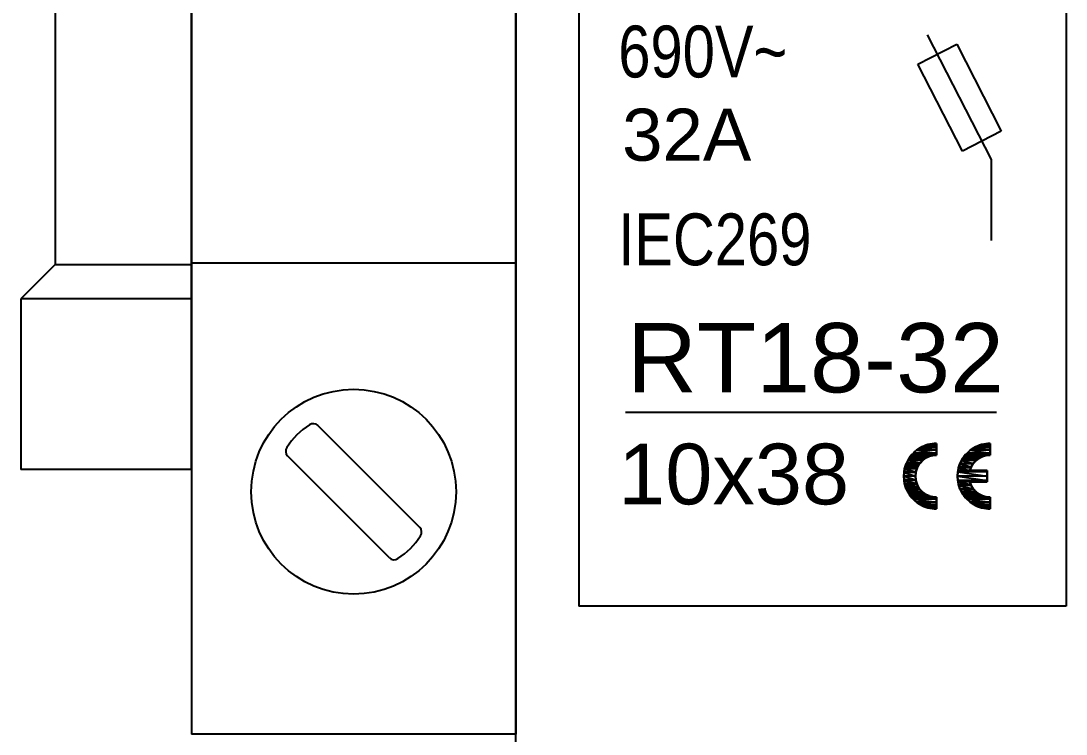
# Model space of a CAD drawing. Header units: millimetres. Extents: x 173893 to 258446, y -176540 to -123824.
# Drawn here: x 197118.09 to 197148.72, y -139303.43 to -139282.55 of the extents above; entities that cross this region are included whole.
import ezdxf

# ---------------------------------------------------------------- set-up
doc = ezdxf.new("R2010")
doc.units = ezdxf.units.MM
doc.header["$LTSCALE"] = 3
doc.layers.add('1', color=3, linetype='Continuous')
doc.layers.add('DUT', color=7, linetype='Continuous')
doc.styles.add('Arial', font='arial.ttf')

msp = doc.modelspace()

# ---------------------------------------------------------------- linework, layer by layer
for p, q in [((197132.593, -139320.141), (197132.593, -139240.659)), ((197134.441, -139268.301), (197134.441, -139299.688)), ((197148.718, -139268.301), (197148.718, -139299.688)), ((197144.649, -139282.951), (197146.526, -139286.604)), ((197144.372, -139283.813), (197145.512, -139283.228)), ((197145.512, -139283.228), (197146.82, -139285.775)), ((197145.68, -139286.36), (197144.372, -139283.813)), ((197146.82, -139285.775), (197145.68, -139286.36)), ((197146.526, -139286.604), (197146.526, -139288.978)), ((197135.811, -139294.01), (197146.675, -139294.01)), ((197144.337, -139295.121), (197144.289, -139295.16)), ((197144.388, -139295.085), (197144.337, -139295.121)), ((197144.44, -139295.052), (197144.388, -139295.085)), ((197144.495, -139295.023), (197144.44, -139295.052)), ((197144.551, -139294.997), (197144.495, -139295.023)), ((197144.609, -139294.975), (197144.551, -139294.997)), ((197144.669, -139294.957), (197144.609, -139294.975)), ((197144.73, -139294.943), (197144.669, -139294.957)), ((197144.792, -139294.933), (197144.73, -139294.943)), ((197144.855, -139294.926), (197144.792, -139294.933)), ((197144.919, -139294.924), (197144.855, -139294.926)), ((197144.919, -139294.924), (197144.919, -139294.924)), ((197145.911, -139295.121), (197145.863, -139295.16)), ((197145.961, -139295.085), (197145.911, -139295.121)), ((197146.014, -139295.052), (197145.961, -139295.085)), ((197146.068, -139295.023), (197146.014, -139295.052)), ((197146.125, -139294.997), (197146.068, -139295.023)), ((197146.183, -139294.975), (197146.125, -139294.997)), ((197146.243, -139294.957), (197146.183, -139294.975)), ((197146.303, -139294.943), (197146.243, -139294.957)), ((197146.366, -139294.933), (197146.303, -139294.943)), ((197146.429, -139294.926), (197146.366, -139294.933)), ((197146.492, -139294.924), (197146.429, -139294.926)), ((197146.492, -139294.924), (197146.492, -139294.924)), ((197144.06, -139295.459), (197144.034, -139295.517)), ((197144.09, -139295.403), (197144.06, -139295.459)), ((197144.124, -139295.348), (197144.09, -139295.403)), ((197144.09, -139295.403), (197144.09, -139295.403)), ((197144.161, -139295.297), (197144.124, -139295.348)), ((197144.201, -139295.248), (197144.161, -139295.297)), ((197144.244, -139295.203), (197144.201, -139295.248)), ((197144.289, -139295.16), (197144.244, -139295.203)), ((197144.484, -139295.444), (197144.456, -139295.473)), ((197144.513, -139295.417), (197144.484, -139295.444)), ((197144.544, -139295.391), (197144.513, -139295.417)), ((197144.577, -139295.368), (197144.544, -139295.391)), ((197144.611, -139295.347), (197144.577, -139295.368)), ((197144.646, -139295.328), (197144.611, -139295.347)), ((197144.682, -139295.312), (197144.646, -139295.328)), ((197144.72, -139295.297), (197144.682, -139295.312)), ((197144.758, -139295.286), (197144.72, -139295.297)), ((197144.797, -139295.276), (197144.758, -139295.286)), ((197144.837, -139295.27), (197144.797, -139295.276)), ((197144.878, -139295.266), (197144.837, -139295.27)), ((197144.919, -139295.264), (197144.878, -139295.266)), ((197144.919, -139295.264), (197144.919, -139295.264)), ((197145.634, -139295.459), (197145.607, -139295.517)), ((197145.664, -139295.403), (197145.634, -139295.459)), ((197145.697, -139295.348), (197145.664, -139295.403)), ((197145.664, -139295.403), (197145.664, -139295.403)), ((197145.734, -139295.297), (197145.697, -139295.348)), ((197145.774, -139295.248), (197145.734, -139295.297)), ((197145.817, -139295.203), (197145.774, -139295.248)), ((197145.863, -139295.16), (197145.817, -139295.203)), ((197146.048, -139295.453), (197146.015, -139295.49)), ((197146.083, -139295.419), (197146.048, -139295.453)), ((197146.121, -139295.389), (197146.083, -139295.419)), ((197146.161, -139295.361), (197146.121, -139295.389)), ((197146.204, -139295.336), (197146.161, -139295.361)), ((197146.248, -139295.315), (197146.204, -139295.336)), ((197146.294, -139295.297), (197146.248, -139295.315)), ((197146.342, -139295.283), (197146.294, -139295.297)), ((197146.391, -139295.273), (197146.342, -139295.283)), ((197146.441, -139295.266), (197146.391, -139295.273)), ((197146.492, -139295.264), (197146.441, -139295.266)), ((197146.492, -139295.264), (197146.492, -139295.264)), ((197143.97, -139295.757), (197143.964, -139295.819)), ((197143.98, -139295.696), (197143.97, -139295.757)), ((197143.994, -139295.635), (197143.98, -139295.696)), ((197144.012, -139295.575), (197143.994, -139295.635)), ((197144.034, -139295.517), (197144.012, -139295.575)), ((197144.314, -139295.762), (197144.307, -139295.801)), ((197144.323, -139295.723), (197144.314, -139295.762)), ((197144.334, -139295.684), (197144.323, -139295.723)), ((197144.349, -139295.646), (197144.334, -139295.684)), ((197144.365, -139295.609), (197144.349, -139295.646)), ((197144.385, -139295.573), (197144.365, -139295.609)), ((197144.407, -139295.538), (197144.385, -139295.573)), ((197144.385, -139295.573), (197144.385, -139295.573)), ((197144.43, -139295.505), (197144.407, -139295.538)), ((197144.456, -139295.473), (197144.43, -139295.505)), ((197145.543, -139295.757), (197145.537, -139295.819)), ((197145.553, -139295.696), (197145.543, -139295.757)), ((197145.567, -139295.635), (197145.553, -139295.696)), ((197145.585, -139295.575), (197145.567, -139295.635)), ((197145.607, -139295.517), (197145.585, -139295.575)), ((197145.916, -139295.662), (197145.9, -139295.711)), ((197145.9, -139295.711), (197146.407, -139295.711)), ((197145.936, -139295.616), (197145.916, -139295.662)), ((197145.959, -139295.571), (197145.936, -139295.616)), ((197145.986, -139295.53), (197145.959, -139295.571)), ((197146.015, -139295.49), (197145.986, -139295.53)), ((197146.407, -139295.711), (197146.407, -139296.051)), ((197143.964, -139295.819), (197143.962, -139295.881)), ((197143.962, -139295.881), (197143.964, -139295.943)), ((197143.964, -139295.943), (197143.97, -139296.005)), ((197143.97, -139296.005), (197143.98, -139296.066)), ((197143.98, -139296.066), (197143.994, -139296.127)), ((197144.304, -139295.841), (197144.302, -139295.881)), ((197144.302, -139295.881), (197144.304, -139295.921)), ((197144.307, -139295.801), (197144.304, -139295.841)), ((197144.304, -139295.921), (197144.307, -139295.961)), ((197144.307, -139295.961), (197144.314, -139296)), ((197144.314, -139296), (197144.323, -139296.039)), ((197144.323, -139296.039), (197144.334, -139296.078)), ((197145.537, -139295.819), (197145.536, -139295.881)), ((197145.536, -139295.881), (197145.537, -139295.943)), ((197145.537, -139295.943), (197145.543, -139296.005)), ((197145.543, -139296.005), (197145.553, -139296.066)), ((197145.553, -139296.066), (197145.567, -139296.127)), ((197145.9, -139296.051), (197146.407, -139296.051)), ((197145.9, -139296.051), (197145.9, -139296.051)), ((197145.9, -139296.051), (197145.916, -139296.1)), ((197143.994, -139296.127), (197144.012, -139296.186)), ((197144.012, -139296.186), (197144.034, -139296.245)), ((197144.034, -139296.245), (197144.06, -139296.303)), ((197144.06, -139296.303), (197144.09, -139296.36)), ((197144.09, -139296.36), (197144.09, -139296.36)), ((197144.09, -139296.36), (197144.124, -139296.414)), ((197144.334, -139296.078), (197144.349, -139296.116)), ((197144.349, -139296.116), (197144.365, -139296.153)), ((197144.365, -139296.153), (197144.385, -139296.189)), ((197144.385, -139296.189), (197144.385, -139296.189)), ((197144.385, -139296.189), (197144.407, -139296.224)), ((197144.407, -139296.224), (197144.43, -139296.257)), ((197144.43, -139296.257), (197144.456, -139296.288)), ((197144.456, -139296.288), (197144.484, -139296.318)), ((197144.484, -139296.318), (197144.513, -139296.345)), ((197144.513, -139296.345), (197144.544, -139296.371)), ((197144.544, -139296.371), (197144.577, -139296.394)), ((197145.567, -139296.127), (197145.585, -139296.186)), ((197145.585, -139296.186), (197145.607, -139296.245)), ((197145.607, -139296.245), (197145.634, -139296.303)), ((197145.634, -139296.303), (197145.664, -139296.36)), ((197145.664, -139296.36), (197145.664, -139296.36)), ((197145.664, -139296.36), (197145.697, -139296.414)), ((197145.916, -139296.1), (197145.936, -139296.146)), ((197145.936, -139296.146), (197145.959, -139296.19)), ((197145.959, -139296.19), (197145.986, -139296.232)), ((197145.986, -139296.232), (197146.015, -139296.272)), ((197146.015, -139296.272), (197146.048, -139296.309)), ((197146.048, -139296.309), (197146.083, -139296.342)), ((197146.083, -139296.342), (197146.121, -139296.374)), ((197146.121, -139296.374), (197146.161, -139296.401)), ((197144.124, -139296.414), (197144.161, -139296.465)), ((197144.161, -139296.465), (197144.201, -139296.514)), ((197144.201, -139296.514), (197144.244, -139296.559)), ((197144.244, -139296.559), (197144.289, -139296.601)), ((197144.289, -139296.601), (197144.337, -139296.641)), ((197144.337, -139296.641), (197144.388, -139296.677)), ((197144.388, -139296.677), (197144.44, -139296.71)), ((197144.577, -139296.394), (197144.611, -139296.415)), ((197144.611, -139296.415), (197144.646, -139296.434)), ((197144.646, -139296.434), (197144.682, -139296.45)), ((197144.682, -139296.45), (197144.72, -139296.464)), ((197144.72, -139296.464), (197144.758, -139296.476)), ((197144.758, -139296.476), (197144.797, -139296.485)), ((197144.797, -139296.485), (197144.837, -139296.492)), ((197144.837, -139296.492), (197144.878, -139296.496)), ((197144.878, -139296.496), (197144.919, -139296.498)), ((197145.697, -139296.414), (197145.734, -139296.465)), ((197145.734, -139296.465), (197145.774, -139296.514)), ((197145.774, -139296.514), (197145.817, -139296.559)), ((197145.817, -139296.559), (197145.863, -139296.601)), ((197145.863, -139296.601), (197145.911, -139296.641)), ((197145.911, -139296.641), (197145.961, -139296.677)), ((197145.961, -139296.677), (197146.014, -139296.71)), ((197146.161, -139296.401), (197146.204, -139296.426)), ((197146.204, -139296.426), (197146.248, -139296.447)), ((197146.248, -139296.447), (197146.294, -139296.465)), ((197146.294, -139296.465), (197146.342, -139296.479)), ((197146.342, -139296.479), (197146.391, -139296.489)), ((197146.391, -139296.489), (197146.441, -139296.496)), ((197146.441, -139296.496), (197146.492, -139296.498)), ((197144.44, -139296.71), (197144.495, -139296.739)), ((197144.495, -139296.739), (197144.551, -139296.765)), ((197144.551, -139296.765), (197144.609, -139296.786)), ((197144.609, -139296.786), (197144.669, -139296.805)), ((197144.669, -139296.805), (197144.73, -139296.819)), ((197144.73, -139296.819), (197144.792, -139296.829)), ((197144.792, -139296.829), (197144.855, -139296.836)), ((197144.855, -139296.836), (197144.919, -139296.838)), ((197146.014, -139296.71), (197146.068, -139296.739)), ((197146.068, -139296.739), (197146.125, -139296.765)), ((197146.125, -139296.765), (197146.183, -139296.786)), ((197146.183, -139296.786), (197146.243, -139296.805)), ((197146.243, -139296.805), (197146.303, -139296.819)), ((197146.303, -139296.819), (197146.366, -139296.829)), ((197146.366, -139296.829), (197146.429, -139296.836)), ((197146.429, -139296.836), (197146.492, -139296.838)), ((197148.718, -139299.688), (197134.441, -139299.688))]:
    msp.add_line(p, q)
at = {"color": 251}
for p, q in [((197144.242, -139295.205), (197144.337, -139295.122)), ((197144.337, -139295.122), (197144.242, -139295.205)), ((197144.337, -139295.122), (197144.441, -139295.052)), ((197144.441, -139295.052), (197144.337, -139295.122)), ((197144.919, -139295.122), (197144.337, -139295.122)), ((197144.337, -139295.122), (197144.919, -139295.205)), ((197144.337, -139295.122), (197144.919, -139295.205)), ((197144.919, -139295.122), (197144.337, -139295.122)), ((197144.441, -139295.052), (197144.553, -139294.997)), ((197144.553, -139294.997), (197144.441, -139295.052)), ((197144.919, -139295.052), (197144.441, -139295.052)), ((197144.441, -139295.052), (197144.919, -139295.122)), ((197144.441, -139295.052), (197144.919, -139295.122)), ((197144.919, -139295.052), (197144.441, -139295.052)), ((197144.553, -139294.997), (197144.671, -139294.957)), ((197144.671, -139294.957), (197144.553, -139294.997)), ((197144.919, -139294.997), (197144.553, -139294.997)), ((197144.553, -139294.997), (197144.919, -139295.052)), ((197144.553, -139294.997), (197144.919, -139295.052)), ((197144.919, -139294.997), (197144.553, -139294.997)), ((197144.671, -139294.957), (197144.794, -139294.932)), ((197144.794, -139294.932), (197144.671, -139294.957)), ((197144.919, -139294.957), (197144.671, -139294.957)), ((197144.671, -139294.957), (197144.919, -139294.997)), ((197144.671, -139294.957), (197144.919, -139294.997)), ((197144.919, -139294.957), (197144.671, -139294.957)), ((197144.794, -139294.932), (197144.919, -139294.924)), ((197144.919, -139294.924), (197144.794, -139294.932)), ((197144.919, -139294.932), (197144.794, -139294.932)), ((197144.794, -139294.932), (197144.919, -139294.957)), ((197144.794, -139294.932), (197144.919, -139294.957)), ((197144.919, -139294.932), (197144.794, -139294.932)), ((197144.919, -139294.924), (197144.919, -139294.932)), ((197144.919, -139294.932), (197144.919, -139294.924)), ((197144.919, -139294.957), (197144.919, -139294.932)), ((197144.919, -139294.932), (197144.919, -139294.957)), ((197144.919, -139294.997), (197144.919, -139294.957)), ((197144.919, -139294.957), (197144.919, -139294.997)), ((197144.919, -139295.052), (197144.919, -139294.997)), ((197144.919, -139294.997), (197144.919, -139295.052)), ((197144.919, -139295.122), (197144.919, -139295.052)), ((197144.919, -139295.052), (197144.919, -139295.122)), ((197144.919, -139295.205), (197144.919, -139295.122)), ((197144.919, -139295.122), (197144.919, -139295.205)), ((197145.816, -139295.205), (197145.91, -139295.122)), ((197145.91, -139295.122), (197145.816, -139295.205)), ((197145.91, -139295.122), (197146.014, -139295.052)), ((197146.014, -139295.052), (197145.91, -139295.122)), ((197146.492, -139295.122), (197145.91, -139295.122)), ((197145.91, -139295.122), (197146.492, -139295.205)), ((197145.91, -139295.122), (197146.492, -139295.205)), ((197146.492, -139295.122), (197145.91, -139295.122)), ((197146.014, -139295.052), (197146.126, -139294.997)), ((197146.126, -139294.997), (197146.014, -139295.052)), ((197146.492, -139295.052), (197146.014, -139295.052)), ((197146.014, -139295.052), (197146.492, -139295.122)), ((197146.014, -139295.052), (197146.492, -139295.122)), ((197146.492, -139295.052), (197146.014, -139295.052)), ((197146.126, -139294.997), (197146.245, -139294.957)), ((197146.245, -139294.957), (197146.126, -139294.997)), ((197146.492, -139294.997), (197146.126, -139294.997)), ((197146.126, -139294.997), (197146.492, -139295.052)), ((197146.126, -139294.997), (197146.492, -139295.052)), ((197146.492, -139294.997), (197146.126, -139294.997)), ((197146.245, -139294.957), (197146.368, -139294.932)), ((197146.368, -139294.932), (197146.245, -139294.957)), ((197146.492, -139294.957), (197146.245, -139294.957)), ((197146.245, -139294.957), (197146.492, -139294.997)), ((197146.245, -139294.957), (197146.492, -139294.997)), ((197146.492, -139294.957), (197146.245, -139294.957)), ((197146.368, -139294.932), (197146.492, -139294.924)), ((197146.492, -139294.924), (197146.368, -139294.932)), ((197146.492, -139294.932), (197146.368, -139294.932)), ((197146.368, -139294.932), (197146.492, -139294.957)), ((197146.368, -139294.932), (197146.492, -139294.957)), ((197146.492, -139294.932), (197146.368, -139294.932)), ((197146.492, -139294.924), (197146.492, -139294.932)), ((197146.492, -139294.932), (197146.492, -139294.924)), ((197146.492, -139294.957), (197146.492, -139294.932)), ((197146.492, -139294.932), (197146.492, -139294.957)), ((197146.492, -139294.997), (197146.492, -139294.957)), ((197146.492, -139294.957), (197146.492, -139294.997)), ((197146.492, -139295.052), (197146.492, -139294.997)), ((197146.492, -139294.997), (197146.492, -139295.052)), ((197146.492, -139295.122), (197146.492, -139295.052)), ((197146.492, -139295.052), (197146.492, -139295.122)), ((197146.492, -139295.205), (197146.492, -139295.122)), ((197146.492, -139295.122), (197146.492, -139295.205)), ((197144.05, -139295.485), (197144.087, -139295.409)), ((197144.087, -139295.409), (197144.05, -139295.485)), ((197144.087, -139295.409), (197144.09, -139295.403)), ((197144.09, -139295.403), (197144.087, -139295.409)), ((197144.523, -139295.409), (197144.087, -139295.409)), ((197144.087, -139295.409), (197144.447, -139295.485)), ((197144.087, -139295.409), (197144.447, -139295.485)), ((197144.523, -139295.409), (197144.087, -139295.409)), ((197144.09, -139295.403), (197144.128, -139295.347)), ((197144.128, -139295.347), (197144.09, -139295.403)), ((197144.531, -139295.403), (197144.09, -139295.403)), ((197144.09, -139295.403), (197144.523, -139295.409)), ((197144.09, -139295.403), (197144.523, -139295.409)), ((197144.531, -139295.403), (197144.09, -139295.403)), ((197144.128, -139295.347), (197144.158, -139295.302)), ((197144.158, -139295.302), (197144.128, -139295.347)), ((197144.611, -139295.347), (197144.128, -139295.347)), ((197144.128, -139295.347), (197144.531, -139295.403)), ((197144.128, -139295.347), (197144.531, -139295.403)), ((197144.611, -139295.347), (197144.128, -139295.347)), ((197144.158, -139295.302), (197144.16, -139295.299)), ((197144.16, -139295.299), (197144.158, -139295.302)), ((197144.708, -139295.302), (197144.158, -139295.302)), ((197144.158, -139295.302), (197144.611, -139295.347)), ((197144.158, -139295.302), (197144.611, -139295.347)), ((197144.708, -139295.302), (197144.158, -139295.302)), ((197144.16, -139295.299), (197144.182, -139295.274)), ((197144.182, -139295.274), (197144.16, -139295.299)), ((197144.719, -139295.299), (197144.16, -139295.299)), ((197144.16, -139295.299), (197144.708, -139295.302)), ((197144.16, -139295.299), (197144.708, -139295.302)), ((197144.719, -139295.299), (197144.16, -139295.299)), ((197144.182, -139295.274), (197144.19, -139295.264)), ((197144.19, -139295.264), (197144.182, -139295.274)), ((197144.812, -139295.274), (197144.182, -139295.274)), ((197144.182, -139295.274), (197144.719, -139295.299)), ((197144.182, -139295.274), (197144.719, -139295.299)), ((197144.812, -139295.274), (197144.182, -139295.274)), ((197144.19, -139295.264), (197144.242, -139295.205)), ((197144.242, -139295.205), (197144.19, -139295.264)), ((197144.919, -139295.264), (197144.19, -139295.264)), ((197144.19, -139295.264), (197144.812, -139295.274)), ((197144.19, -139295.264), (197144.812, -139295.274)), ((197144.919, -139295.264), (197144.19, -139295.264)), ((197144.919, -139295.205), (197144.242, -139295.205)), ((197144.242, -139295.205), (197144.919, -139295.264)), ((197144.242, -139295.205), (197144.919, -139295.264)), ((197144.919, -139295.205), (197144.242, -139295.205)), ((197144.447, -139295.485), (197144.523, -139295.409)), ((197144.523, -139295.409), (197144.447, -139295.485)), ((197144.523, -139295.409), (197144.531, -139295.403)), ((197144.531, -139295.403), (197144.523, -139295.409)), ((197144.531, -139295.403), (197144.611, -139295.347)), ((197144.611, -139295.347), (197144.531, -139295.403)), ((197144.611, -139295.347), (197144.708, -139295.302)), ((197144.708, -139295.302), (197144.611, -139295.347)), ((197144.708, -139295.302), (197144.719, -139295.299)), ((197144.719, -139295.299), (197144.708, -139295.302)), ((197144.719, -139295.299), (197144.812, -139295.274)), ((197144.812, -139295.274), (197144.719, -139295.299)), ((197144.812, -139295.274), (197144.919, -139295.264)), ((197144.919, -139295.264), (197144.812, -139295.274)), ((197144.919, -139295.264), (197144.919, -139295.205)), ((197144.919, -139295.205), (197144.919, -139295.264)), ((197145.612, -139295.509), (197145.653, -139295.425)), ((197145.653, -139295.425), (197145.612, -139295.509)), ((197145.653, -139295.425), (197145.664, -139295.403)), ((197145.664, -139295.403), (197145.653, -139295.425)), ((197146.078, -139295.425), (197145.653, -139295.425)), ((197145.653, -139295.425), (197146.001, -139295.509)), ((197145.653, -139295.425), (197146.001, -139295.509)), ((197146.078, -139295.425), (197145.653, -139295.425)), ((197145.664, -139295.403), (197145.695, -139295.357)), ((197145.695, -139295.357), (197145.664, -139295.403)), ((197146.107, -139295.403), (197145.664, -139295.403)), ((197145.664, -139295.403), (197146.078, -139295.425)), ((197145.664, -139295.403), (197146.078, -139295.425)), ((197146.107, -139295.403), (197145.664, -139295.403)), ((197145.695, -139295.357), (197145.728, -139295.306)), ((197145.728, -139295.306), (197145.695, -139295.357)), ((197146.168, -139295.357), (197145.695, -139295.357)), ((197145.695, -139295.357), (197146.107, -139295.403)), ((197145.695, -139295.357), (197146.107, -139295.403)), ((197146.168, -139295.357), (197145.695, -139295.357)), ((197145.728, -139295.306), (197145.733, -139295.299)), ((197145.733, -139295.299), (197145.728, -139295.306)), ((197146.27, -139295.306), (197145.728, -139295.306)), ((197145.728, -139295.306), (197146.168, -139295.357)), ((197145.728, -139295.306), (197146.168, -139295.357)), ((197146.27, -139295.306), (197145.728, -139295.306)), ((197145.733, -139295.299), (197145.754, -139295.275)), ((197145.754, -139295.275), (197145.733, -139295.299)), ((197146.296, -139295.299), (197145.733, -139295.299)), ((197145.733, -139295.299), (197146.27, -139295.306)), ((197145.733, -139295.299), (197146.27, -139295.306)), ((197146.296, -139295.299), (197145.733, -139295.299)), ((197145.754, -139295.275), (197145.763, -139295.264)), ((197145.763, -139295.264), (197145.754, -139295.275)), ((197146.379, -139295.275), (197145.754, -139295.275)), ((197145.754, -139295.275), (197146.296, -139295.299)), ((197145.754, -139295.275), (197146.296, -139295.299)), ((197146.379, -139295.275), (197145.754, -139295.275)), ((197145.763, -139295.264), (197145.816, -139295.205)), ((197145.816, -139295.205), (197145.763, -139295.264)), ((197146.492, -139295.264), (197145.763, -139295.264)), ((197145.763, -139295.264), (197146.379, -139295.275)), ((197145.763, -139295.264), (197146.379, -139295.275)), ((197146.492, -139295.264), (197145.763, -139295.264)), ((197146.492, -139295.205), (197145.816, -139295.205)), ((197145.816, -139295.205), (197146.492, -139295.264)), ((197145.816, -139295.205), (197146.492, -139295.264)), ((197146.492, -139295.205), (197145.816, -139295.205)), ((197146.001, -139295.509), (197146.078, -139295.425)), ((197146.078, -139295.425), (197146.001, -139295.509)), ((197146.078, -139295.425), (197146.107, -139295.403)), ((197146.107, -139295.403), (197146.078, -139295.425)), ((197146.107, -139295.403), (197146.168, -139295.357)), ((197146.168, -139295.357), (197146.107, -139295.403)), ((197146.168, -139295.357), (197146.27, -139295.306)), ((197146.27, -139295.306), (197146.168, -139295.357)), ((197146.27, -139295.306), (197146.296, -139295.299)), ((197146.296, -139295.299), (197146.27, -139295.306)), ((197146.296, -139295.299), (197146.379, -139295.275)), ((197146.379, -139295.275), (197146.296, -139295.299)), ((197146.379, -139295.275), (197146.492, -139295.264)), ((197146.492, -139295.264), (197146.379, -139295.275)), ((197146.492, -139295.264), (197146.492, -139295.205)), ((197146.492, -139295.205), (197146.492, -139295.264)), ((197143.969, -139295.774), (197143.97, -139295.756)), ((197143.97, -139295.756), (197143.969, -139295.774)), ((197143.97, -139295.756), (197143.987, -139295.67)), ((197143.987, -139295.67), (197143.97, -139295.756)), ((197144.316, -139295.756), (197143.97, -139295.756)), ((197143.97, -139295.756), (197144.312, -139295.774)), ((197143.97, -139295.756), (197144.312, -139295.774)), ((197144.316, -139295.756), (197143.97, -139295.756)), ((197143.987, -139295.67), (197143.995, -139295.633)), ((197143.995, -139295.633), (197143.987, -139295.67)), ((197144.34, -139295.67), (197143.987, -139295.67)), ((197143.987, -139295.67), (197144.316, -139295.756)), ((197143.987, -139295.67), (197144.316, -139295.756)), ((197144.34, -139295.67), (197143.987, -139295.67)), ((197143.995, -139295.633), (197144.015, -139295.573)), ((197144.015, -139295.573), (197143.995, -139295.633)), ((197144.357, -139295.633), (197143.995, -139295.633)), ((197143.995, -139295.633), (197144.34, -139295.67)), ((197143.995, -139295.633), (197144.34, -139295.67)), ((197144.357, -139295.633), (197143.995, -139295.633)), ((197144.015, -139295.573), (197144.035, -139295.515)), ((197144.035, -139295.515), (197144.015, -139295.573)), ((197144.385, -139295.573), (197144.015, -139295.573)), ((197144.015, -139295.573), (197144.357, -139295.633)), ((197144.015, -139295.573), (197144.357, -139295.633)), ((197144.385, -139295.573), (197144.015, -139295.573)), ((197144.035, -139295.515), (197144.05, -139295.485)), ((197144.05, -139295.485), (197144.035, -139295.515)), ((197144.425, -139295.515), (197144.035, -139295.515)), ((197144.035, -139295.515), (197144.385, -139295.573)), ((197144.035, -139295.515), (197144.385, -139295.573)), ((197144.425, -139295.515), (197144.035, -139295.515)), ((197144.447, -139295.485), (197144.05, -139295.485)), ((197144.05, -139295.485), (197144.425, -139295.515)), ((197144.05, -139295.485), (197144.425, -139295.515)), ((197144.447, -139295.485), (197144.05, -139295.485)), ((197144.312, -139295.774), (197144.316, -139295.756)), ((197144.316, -139295.756), (197144.312, -139295.774)), ((197144.316, -139295.756), (197144.34, -139295.67)), ((197144.34, -139295.67), (197144.316, -139295.756)), ((197144.34, -139295.67), (197144.357, -139295.633)), ((197144.357, -139295.633), (197144.34, -139295.67)), ((197144.357, -139295.633), (197144.385, -139295.573)), ((197144.385, -139295.573), (197144.357, -139295.633)), ((197144.385, -139295.573), (197144.425, -139295.515)), ((197144.425, -139295.515), (197144.385, -139295.573)), ((197144.425, -139295.515), (197144.447, -139295.485)), ((197144.447, -139295.485), (197144.425, -139295.515)), ((197145.536, -139295.881), (197145.544, -139295.756)), ((197145.544, -139295.756), (197145.536, -139295.881)), ((197145.544, -139295.756), (197145.553, -139295.711)), ((197145.553, -139295.711), (197145.544, -139295.756)), ((197146.407, -139295.756), (197145.544, -139295.756)), ((197145.544, -139295.756), (197146.407, -139295.881)), ((197145.544, -139295.756), (197146.407, -139295.881)), ((197146.407, -139295.756), (197145.544, -139295.756)), ((197145.553, -139295.711), (197145.568, -139295.633)), ((197145.568, -139295.633), (197145.553, -139295.711)), ((197145.9, -139295.711), (197145.553, -139295.711)), ((197145.553, -139295.711), (197146.407, -139295.756)), ((197145.553, -139295.711), (197146.407, -139295.756)), ((197146.407, -139295.711), (197145.553, -139295.711)), ((197145.568, -139295.633), (197145.578, -139295.605)), ((197145.578, -139295.605), (197145.568, -139295.633)), ((197145.93, -139295.633), (197145.568, -139295.633)), ((197145.568, -139295.633), (197145.9, -139295.711)), ((197145.568, -139295.633), (197145.9, -139295.711)), ((197145.93, -139295.633), (197145.568, -139295.633)), ((197145.578, -139295.605), (197145.608, -139295.515)), ((197145.608, -139295.515), (197145.578, -139295.605)), ((197145.941, -139295.605), (197145.578, -139295.605)), ((197145.578, -139295.605), (197145.93, -139295.633)), ((197145.578, -139295.605), (197145.93, -139295.633)), ((197145.941, -139295.605), (197145.578, -139295.605)), ((197145.608, -139295.515), (197145.612, -139295.509)), ((197145.612, -139295.509), (197145.608, -139295.515)), ((197145.997, -139295.515), (197145.608, -139295.515)), ((197145.608, -139295.515), (197145.941, -139295.605)), ((197145.608, -139295.515), (197145.941, -139295.605)), ((197145.997, -139295.515), (197145.608, -139295.515)), ((197146.001, -139295.509), (197145.612, -139295.509)), ((197145.612, -139295.509), (197145.997, -139295.515)), ((197145.612, -139295.509), (197145.997, -139295.515)), ((197146.001, -139295.509), (197145.612, -139295.509)), ((197145.9, -139295.711), (197145.93, -139295.633)), ((197145.93, -139295.633), (197145.9, -139295.711)), ((197145.9, -139295.711), (197146.407, -139295.711)), ((197145.9, -139295.711), (197145.9, -139295.711)), ((197145.9, -139295.711), (197146.407, -139295.711)), ((197145.93, -139295.633), (197145.941, -139295.605)), ((197145.941, -139295.605), (197145.93, -139295.633)), ((197145.941, -139295.605), (197145.997, -139295.515)), ((197145.997, -139295.515), (197145.941, -139295.605)), ((197145.997, -139295.515), (197146.001, -139295.509)), ((197146.001, -139295.509), (197145.997, -139295.515)), ((197146.407, -139295.756), (197146.407, -139295.711)), ((197146.407, -139295.711), (197146.407, -139295.756)), ((197146.407, -139295.881), (197146.407, -139295.756)), ((197146.407, -139295.756), (197146.407, -139295.881)), ((197143.962, -139295.881), (197143.969, -139295.774)), ((197143.969, -139295.774), (197143.962, -139295.881)), ((197144.302, -139295.881), (197143.962, -139295.881)), ((197143.962, -139295.881), (197144.312, -139295.988)), ((197143.969, -139295.988), (197143.962, -139295.881)), ((197143.962, -139295.881), (197144.312, -139295.988)), ((197144.302, -139295.881), (197143.962, -139295.881)), ((197143.962, -139295.881), (197143.969, -139295.988)), ((197144.312, -139295.774), (197143.969, -139295.774)), ((197143.969, -139295.774), (197144.302, -139295.881)), ((197143.969, -139295.774), (197144.302, -139295.881)), ((197144.312, -139295.774), (197143.969, -139295.774)), ((197144.312, -139295.988), (197143.969, -139295.988)), ((197143.969, -139295.988), (197144.316, -139296.006)), ((197143.97, -139296.006), (197143.969, -139295.988)), ((197143.969, -139295.988), (197144.316, -139296.006)), ((197144.312, -139295.988), (197143.969, -139295.988)), ((197143.969, -139295.988), (197143.97, -139296.006)), ((197144.316, -139296.006), (197143.97, -139296.006)), ((197143.97, -139296.006), (197144.34, -139296.092)), ((197143.987, -139296.092), (197143.97, -139296.006)), ((197143.97, -139296.006), (197144.34, -139296.092)), ((197144.316, -139296.006), (197143.97, -139296.006)), ((197143.97, -139296.006), (197143.987, -139296.092)), ((197144.302, -139295.881), (197144.312, -139295.774)), ((197144.312, -139295.774), (197144.302, -139295.881)), ((197144.312, -139295.988), (197144.302, -139295.881)), ((197144.302, -139295.881), (197144.312, -139295.988)), ((197144.316, -139296.006), (197144.312, -139295.988)), ((197144.312, -139295.988), (197144.316, -139296.006)), ((197144.34, -139296.092), (197144.316, -139296.006)), ((197144.316, -139296.006), (197144.34, -139296.092)), ((197146.407, -139295.881), (197145.536, -139295.881)), ((197145.536, -139295.881), (197146.407, -139296.006)), ((197145.544, -139296.006), (197145.536, -139295.881)), ((197145.536, -139295.881), (197146.407, -139296.006)), ((197146.407, -139295.881), (197145.536, -139295.881)), ((197145.536, -139295.881), (197145.544, -139296.006)), ((197146.407, -139296.006), (197145.544, -139296.006)), ((197145.544, -139296.006), (197146.407, -139296.051)), ((197145.553, -139296.051), (197145.544, -139296.006)), ((197145.544, -139296.006), (197146.407, -139296.051)), ((197146.407, -139296.006), (197145.544, -139296.006)), ((197145.544, -139296.006), (197145.553, -139296.051)), ((197146.407, -139296.051), (197145.553, -139296.051)), ((197145.553, -139296.051), (197145.93, -139296.129)), ((197145.568, -139296.129), (197145.553, -139296.051)), ((197145.553, -139296.051), (197145.93, -139296.129)), ((197145.9, -139296.051), (197145.553, -139296.051)), ((197145.553, -139296.051), (197145.568, -139296.129)), ((197145.9, -139296.051), (197146.407, -139296.051)), ((197145.9, -139296.051), (197145.9, -139296.051)), ((197145.93, -139296.129), (197145.9, -139296.051)), ((197145.9, -139296.051), (197146.407, -139296.051)), ((197145.9, -139296.051), (197145.93, -139296.129)), ((197146.407, -139296.006), (197146.407, -139295.881)), ((197146.407, -139295.881), (197146.407, -139296.006)), ((197146.407, -139296.051), (197146.407, -139296.006)), ((197146.407, -139296.006), (197146.407, -139296.051)), ((197144.34, -139296.092), (197143.987, -139296.092)), ((197143.987, -139296.092), (197144.357, -139296.129)), ((197143.995, -139296.129), (197143.987, -139296.092)), ((197143.987, -139296.092), (197144.357, -139296.129)), ((197144.34, -139296.092), (197143.987, -139296.092)), ((197143.987, -139296.092), (197143.995, -139296.129)), ((197144.357, -139296.129), (197143.995, -139296.129)), ((197143.995, -139296.129), (197144.385, -139296.189)), ((197144.015, -139296.189), (197143.995, -139296.129)), ((197143.995, -139296.129), (197144.385, -139296.189)), ((197144.357, -139296.129), (197143.995, -139296.129)), ((197143.995, -139296.129), (197144.015, -139296.189)), ((197144.385, -139296.189), (197144.015, -139296.189)), ((197144.015, -139296.189), (197144.425, -139296.247)), ((197144.035, -139296.247), (197144.015, -139296.189)), ((197144.015, -139296.189), (197144.425, -139296.247)), ((197144.385, -139296.189), (197144.015, -139296.189)), ((197144.015, -139296.189), (197144.035, -139296.247)), ((197144.425, -139296.247), (197144.035, -139296.247)), ((197144.035, -139296.247), (197144.447, -139296.277)), ((197144.05, -139296.277), (197144.035, -139296.247)), ((197144.035, -139296.247), (197144.447, -139296.277)), ((197144.425, -139296.247), (197144.035, -139296.247)), ((197144.035, -139296.247), (197144.05, -139296.277)), ((197144.447, -139296.277), (197144.05, -139296.277)), ((197144.05, -139296.277), (197144.523, -139296.353)), ((197144.087, -139296.353), (197144.05, -139296.277)), ((197144.05, -139296.277), (197144.523, -139296.353)), ((197144.447, -139296.277), (197144.05, -139296.277)), ((197144.05, -139296.277), (197144.087, -139296.353)), ((197144.523, -139296.353), (197144.087, -139296.353)), ((197144.087, -139296.353), (197144.531, -139296.36)), ((197144.09, -139296.36), (197144.087, -139296.353)), ((197144.087, -139296.353), (197144.531, -139296.36)), ((197144.523, -139296.353), (197144.087, -139296.353)), ((197144.087, -139296.353), (197144.09, -139296.36)), ((197144.531, -139296.36), (197144.09, -139296.36)), ((197144.09, -139296.36), (197144.611, -139296.415)), ((197144.128, -139296.415), (197144.09, -139296.36)), ((197144.09, -139296.36), (197144.611, -139296.415)), ((197144.531, -139296.36), (197144.09, -139296.36)), ((197144.09, -139296.36), (197144.128, -139296.415)), ((197144.357, -139296.129), (197144.34, -139296.092)), ((197144.34, -139296.092), (197144.357, -139296.129)), ((197144.385, -139296.189), (197144.357, -139296.129)), ((197144.357, -139296.129), (197144.385, -139296.189)), ((197144.425, -139296.247), (197144.385, -139296.189)), ((197144.385, -139296.189), (197144.425, -139296.247)), ((197144.447, -139296.277), (197144.425, -139296.247)), ((197144.425, -139296.247), (197144.447, -139296.277)), ((197144.523, -139296.353), (197144.447, -139296.277)), ((197144.447, -139296.277), (197144.523, -139296.353)), ((197144.531, -139296.36), (197144.523, -139296.353)), ((197144.523, -139296.353), (197144.531, -139296.36)), ((197144.611, -139296.415), (197144.531, -139296.36)), ((197144.531, -139296.36), (197144.611, -139296.415)), ((197145.93, -139296.129), (197145.568, -139296.129)), ((197145.568, -139296.129), (197145.941, -139296.157)), ((197145.578, -139296.157), (197145.568, -139296.129)), ((197145.568, -139296.129), (197145.941, -139296.157)), ((197145.93, -139296.129), (197145.568, -139296.129)), ((197145.568, -139296.129), (197145.578, -139296.157)), ((197145.941, -139296.157), (197145.578, -139296.157)), ((197145.578, -139296.157), (197145.997, -139296.247)), ((197145.608, -139296.247), (197145.578, -139296.157)), ((197145.578, -139296.157), (197145.997, -139296.247)), ((197145.941, -139296.157), (197145.578, -139296.157)), ((197145.578, -139296.157), (197145.608, -139296.247)), ((197145.997, -139296.247), (197145.608, -139296.247)), ((197145.608, -139296.247), (197146.001, -139296.253)), ((197145.612, -139296.253), (197145.608, -139296.247)), ((197145.608, -139296.247), (197146.001, -139296.253)), ((197145.997, -139296.247), (197145.608, -139296.247)), ((197145.608, -139296.247), (197145.612, -139296.253)), ((197146.001, -139296.253), (197145.612, -139296.253)), ((197145.612, -139296.253), (197146.078, -139296.337)), ((197145.653, -139296.337), (197145.612, -139296.253)), ((197145.612, -139296.253), (197146.078, -139296.337)), ((197146.001, -139296.253), (197145.612, -139296.253)), ((197145.612, -139296.253), (197145.653, -139296.337)), ((197146.078, -139296.337), (197145.653, -139296.337)), ((197145.653, -139296.337), (197146.107, -139296.36)), ((197145.664, -139296.36), (197145.653, -139296.337)), ((197145.653, -139296.337), (197146.107, -139296.36)), ((197146.078, -139296.337), (197145.653, -139296.337)), ((197145.653, -139296.337), (197145.664, -139296.36)), ((197146.107, -139296.36), (197145.664, -139296.36)), ((197145.664, -139296.36), (197146.168, -139296.406)), ((197145.695, -139296.406), (197145.664, -139296.36)), ((197145.664, -139296.36), (197146.168, -139296.406)), ((197146.107, -139296.36), (197145.664, -139296.36)), ((197145.664, -139296.36), (197145.695, -139296.406)), ((197145.941, -139296.157), (197145.93, -139296.129)), ((197145.93, -139296.129), (197145.941, -139296.157)), ((197145.997, -139296.247), (197145.941, -139296.157)), ((197145.941, -139296.157), (197145.997, -139296.247)), ((197146.001, -139296.253), (197145.997, -139296.247)), ((197145.997, -139296.247), (197146.001, -139296.253)), ((197146.078, -139296.337), (197146.001, -139296.253)), ((197146.001, -139296.253), (197146.078, -139296.337)), ((197146.107, -139296.36), (197146.078, -139296.337)), ((197146.078, -139296.337), (197146.107, -139296.36)), ((197146.168, -139296.406), (197146.107, -139296.36)), ((197146.107, -139296.36), (197146.168, -139296.406)), ((197144.611, -139296.415), (197144.128, -139296.415)), ((197144.128, -139296.415), (197144.708, -139296.461)), ((197144.158, -139296.461), (197144.128, -139296.415)), ((197144.128, -139296.415), (197144.708, -139296.461)), ((197144.611, -139296.415), (197144.128, -139296.415)), ((197144.128, -139296.415), (197144.158, -139296.461)), ((197144.708, -139296.461), (197144.158, -139296.461)), ((197144.158, -139296.461), (197144.719, -139296.464)), ((197144.16, -139296.464), (197144.158, -139296.461)), ((197144.158, -139296.461), (197144.719, -139296.464)), ((197144.708, -139296.461), (197144.158, -139296.461)), ((197144.158, -139296.461), (197144.16, -139296.464)), ((197144.719, -139296.464), (197144.16, -139296.464)), ((197144.16, -139296.464), (197144.812, -139296.488)), ((197144.182, -139296.488), (197144.16, -139296.464)), ((197144.16, -139296.464), (197144.812, -139296.488)), ((197144.719, -139296.464), (197144.16, -139296.464)), ((197144.16, -139296.464), (197144.182, -139296.488)), ((197144.812, -139296.488), (197144.182, -139296.488)), ((197144.182, -139296.488), (197144.919, -139296.498)), ((197144.19, -139296.498), (197144.182, -139296.488)), ((197144.182, -139296.488), (197144.919, -139296.498)), ((197144.812, -139296.488), (197144.182, -139296.488)), ((197144.182, -139296.488), (197144.19, -139296.498)), ((197144.919, -139296.498), (197144.19, -139296.498)), ((197144.19, -139296.498), (197144.919, -139296.558)), ((197144.242, -139296.558), (197144.19, -139296.498)), ((197144.19, -139296.498), (197144.919, -139296.558)), ((197144.919, -139296.498), (197144.19, -139296.498)), ((197144.19, -139296.498), (197144.242, -139296.558)), ((197144.919, -139296.558), (197144.242, -139296.558)), ((197144.242, -139296.558), (197144.919, -139296.64)), ((197144.337, -139296.64), (197144.242, -139296.558)), ((197144.242, -139296.558), (197144.919, -139296.64)), ((197144.919, -139296.558), (197144.242, -139296.558)), ((197144.242, -139296.558), (197144.337, -139296.64)), ((197144.919, -139296.64), (197144.337, -139296.64)), ((197144.337, -139296.64), (197144.919, -139296.71)), ((197144.441, -139296.71), (197144.337, -139296.64)), ((197144.337, -139296.64), (197144.919, -139296.71)), ((197144.919, -139296.64), (197144.337, -139296.64)), ((197144.337, -139296.64), (197144.441, -139296.71)), ((197144.708, -139296.461), (197144.611, -139296.415)), ((197144.611, -139296.415), (197144.708, -139296.461)), ((197144.719, -139296.464), (197144.708, -139296.461)), ((197144.708, -139296.461), (197144.719, -139296.464)), ((197144.812, -139296.488), (197144.719, -139296.464)), ((197144.719, -139296.464), (197144.812, -139296.488)), ((197144.919, -139296.498), (197144.812, -139296.488)), ((197144.812, -139296.488), (197144.919, -139296.498)), ((197144.919, -139296.558), (197144.919, -139296.498)), ((197144.919, -139296.498), (197144.919, -139296.558)), ((197144.919, -139296.64), (197144.919, -139296.558)), ((197144.919, -139296.558), (197144.919, -139296.64)), ((197144.919, -139296.71), (197144.919, -139296.64)), ((197144.919, -139296.64), (197144.919, -139296.71)), ((197146.168, -139296.406), (197145.695, -139296.406)), ((197145.695, -139296.406), (197146.27, -139296.456)), ((197145.728, -139296.456), (197145.695, -139296.406)), ((197145.695, -139296.406), (197146.27, -139296.456)), ((197146.168, -139296.406), (197145.695, -139296.406)), ((197145.695, -139296.406), (197145.728, -139296.456)), ((197146.27, -139296.456), (197145.728, -139296.456)), ((197145.728, -139296.456), (197146.296, -139296.464)), ((197145.733, -139296.464), (197145.728, -139296.456)), ((197145.728, -139296.456), (197146.296, -139296.464)), ((197146.27, -139296.456), (197145.728, -139296.456)), ((197145.728, -139296.456), (197145.733, -139296.464)), ((197146.296, -139296.464), (197145.733, -139296.464)), ((197145.733, -139296.464), (197146.379, -139296.487)), ((197145.754, -139296.487), (197145.733, -139296.464)), ((197145.733, -139296.464), (197146.379, -139296.487)), ((197146.296, -139296.464), (197145.733, -139296.464)), ((197145.733, -139296.464), (197145.754, -139296.487)), ((197146.379, -139296.487), (197145.754, -139296.487)), ((197145.754, -139296.487), (197146.492, -139296.498)), ((197145.763, -139296.498), (197145.754, -139296.487)), ((197145.754, -139296.487), (197146.492, -139296.498)), ((197146.379, -139296.487), (197145.754, -139296.487)), ((197145.754, -139296.487), (197145.763, -139296.498)), ((197146.492, -139296.498), (197145.763, -139296.498)), ((197145.763, -139296.498), (197146.492, -139296.558)), ((197145.816, -139296.558), (197145.763, -139296.498)), ((197145.763, -139296.498), (197146.492, -139296.558)), ((197146.492, -139296.498), (197145.763, -139296.498)), ((197145.763, -139296.498), (197145.816, -139296.558)), ((197146.492, -139296.558), (197145.816, -139296.558)), ((197145.816, -139296.558), (197146.492, -139296.64)), ((197145.91, -139296.64), (197145.816, -139296.558)), ((197145.816, -139296.558), (197146.492, -139296.64)), ((197146.492, -139296.558), (197145.816, -139296.558)), ((197145.816, -139296.558), (197145.91, -139296.64)), ((197146.492, -139296.64), (197145.91, -139296.64)), ((197145.91, -139296.64), (197146.492, -139296.71)), ((197146.014, -139296.71), (197145.91, -139296.64)), ((197145.91, -139296.64), (197146.492, -139296.71)), ((197146.492, -139296.64), (197145.91, -139296.64)), ((197145.91, -139296.64), (197146.014, -139296.71)), ((197146.27, -139296.456), (197146.168, -139296.406)), ((197146.168, -139296.406), (197146.27, -139296.456)), ((197146.296, -139296.464), (197146.27, -139296.456)), ((197146.27, -139296.456), (197146.296, -139296.464)), ((197146.379, -139296.487), (197146.296, -139296.464)), ((197146.296, -139296.464), (197146.379, -139296.487)), ((197146.492, -139296.498), (197146.379, -139296.487)), ((197146.379, -139296.487), (197146.492, -139296.498)), ((197146.492, -139296.558), (197146.492, -139296.498)), ((197146.492, -139296.498), (197146.492, -139296.558)), ((197146.492, -139296.64), (197146.492, -139296.558)), ((197146.492, -139296.558), (197146.492, -139296.64)), ((197146.492, -139296.71), (197146.492, -139296.64)), ((197146.492, -139296.64), (197146.492, -139296.71)), ((197144.919, -139296.71), (197144.441, -139296.71)), ((197144.441, -139296.71), (197144.919, -139296.765)), ((197144.553, -139296.765), (197144.441, -139296.71)), ((197144.441, -139296.71), (197144.919, -139296.765)), ((197144.919, -139296.71), (197144.441, -139296.71)), ((197144.441, -139296.71), (197144.553, -139296.765)), ((197144.919, -139296.765), (197144.553, -139296.765)), ((197144.553, -139296.765), (197144.919, -139296.805)), ((197144.671, -139296.805), (197144.553, -139296.765)), ((197144.553, -139296.765), (197144.919, -139296.805)), ((197144.919, -139296.765), (197144.553, -139296.765)), ((197144.553, -139296.765), (197144.671, -139296.805)), ((197144.919, -139296.805), (197144.671, -139296.805)), ((197144.671, -139296.805), (197144.919, -139296.83)), ((197144.794, -139296.83), (197144.671, -139296.805)), ((197144.671, -139296.805), (197144.919, -139296.83)), ((197144.919, -139296.805), (197144.671, -139296.805)), ((197144.671, -139296.805), (197144.794, -139296.83)), ((197144.919, -139296.83), (197144.794, -139296.83)), ((197144.794, -139296.83), (197144.919, -139296.838)), ((197144.919, -139296.83), (197144.794, -139296.83)), ((197144.919, -139296.838), (197144.794, -139296.83)), ((197144.919, -139296.765), (197144.919, -139296.71)), ((197144.919, -139296.71), (197144.919, -139296.765)), ((197144.919, -139296.805), (197144.919, -139296.765)), ((197144.919, -139296.765), (197144.919, -139296.805)), ((197144.919, -139296.83), (197144.919, -139296.805)), ((197144.919, -139296.805), (197144.919, -139296.83)), ((197144.919, -139296.838), (197144.919, -139296.83)), ((197144.919, -139296.83), (197144.919, -139296.838)), ((197146.492, -139296.71), (197146.014, -139296.71)), ((197146.014, -139296.71), (197146.492, -139296.765)), ((197146.126, -139296.765), (197146.014, -139296.71)), ((197146.014, -139296.71), (197146.492, -139296.765)), ((197146.492, -139296.71), (197146.014, -139296.71)), ((197146.014, -139296.71), (197146.126, -139296.765)), ((197146.492, -139296.765), (197146.126, -139296.765)), ((197146.126, -139296.765), (197146.492, -139296.805)), ((197146.245, -139296.805), (197146.126, -139296.765)), ((197146.126, -139296.765), (197146.492, -139296.805)), ((197146.492, -139296.765), (197146.126, -139296.765)), ((197146.126, -139296.765), (197146.245, -139296.805)), ((197146.492, -139296.805), (197146.245, -139296.805)), ((197146.245, -139296.805), (197146.492, -139296.83)), ((197146.368, -139296.83), (197146.245, -139296.805)), ((197146.245, -139296.805), (197146.492, -139296.83)), ((197146.492, -139296.805), (197146.245, -139296.805)), ((197146.245, -139296.805), (197146.368, -139296.83)), ((197146.492, -139296.83), (197146.368, -139296.83)), ((197146.368, -139296.83), (197146.492, -139296.838)), ((197146.492, -139296.83), (197146.368, -139296.83)), ((197146.492, -139296.838), (197146.368, -139296.83)), ((197146.492, -139296.765), (197146.492, -139296.71)), ((197146.492, -139296.71), (197146.492, -139296.765)), ((197146.492, -139296.805), (197146.492, -139296.765)), ((197146.492, -139296.765), (197146.492, -139296.805)), ((197146.492, -139296.83), (197146.492, -139296.805)), ((197146.492, -139296.805), (197146.492, -139296.83)), ((197146.492, -139296.838), (197146.492, -139296.83)), ((197146.492, -139296.83), (197146.492, -139296.838))]:
    msp.add_line(p, q, dxfattribs=at)
at = {"layer": '1', "color": 7}
for p, q in [((197123.093, -139252.935), (197123.093, -139303.435)), ((197132.593, -139252.935), (197132.593, -139303.435)), ((197123.093, -139295.685), (197123.093, -139260.685)), ((197119.093, -139266.685), (197119.093, -139289.685)), ((197123.093, -139289.635), (197132.593, -139289.635)), ((197119.093, -139289.685), (197118.093, -139290.685)), ((197119.093, -139289.685), (197123.093, -139289.685)), ((197123.093, -139290.685), (197118.093, -139290.685)), ((197118.093, -139290.685), (197118.093, -139295.685)), ((197129.778, -139297.38), (197126.798, -139294.4)), ((197128.889, -139298.269), (197125.909, -139295.289)), ((197123.093, -139295.685), (197118.093, -139295.685)), ((197132.593, -139303.435), (197123.093, -139303.435))]:
    msp.add_line(p, q, dxfattribs=at)
msp.add_circle((197127.843, -139296.335), 3, dxfattribs=at)
for centre, radius, start, end in [((197127.843, -139296.335), 2.35, 123.5008, 146.4992), ((197126.657, -139294.542), 0.2, 45, 123.5008), ((197126.051, -139295.148), 0.2, 146.4992, 225), ((197129.636, -139297.521), 0.2, 326.4992, 45), ((197127.843, -139296.335), 2.35, 303.5008, 326.4992), ((197129.03, -139298.128), 0.2, 225, 303.5008)]:
    msp.add_arc(centre, radius, start, end, dxfattribs=at)

# ---------------------------------------------------------------- texts
at = {"layer": 'DUT', "color": 251, "style": 'Arial', "oblique": 0, "width": 0.8}
for s, p in [('690V~', (197135.596, -139284.202)), ('IEC269', (197135.596, -139289.704))]:
    msp.add_text(s, height=1.5186, dxfattribs=at).set_placement(p)
at = {"layer": 'DUT', "color": 250, "style": 'Arial', "oblique": 0}
msp.add_text('32A', height=1.524, dxfattribs=at).set_placement((197135.708, -139286.641))
at = {"layer": 'DUT', "color": 251, "style": 'Arial', "oblique": 0}
for s, height, p in [('RT18-32', 2.032, (197135.852, -139293.427)), ('10x38', 1.778, (197135.593, -139296.706))]:
    msp.add_text(s, height=height, dxfattribs=at).set_placement(p)

doc.saveas('drawing.dxf')
